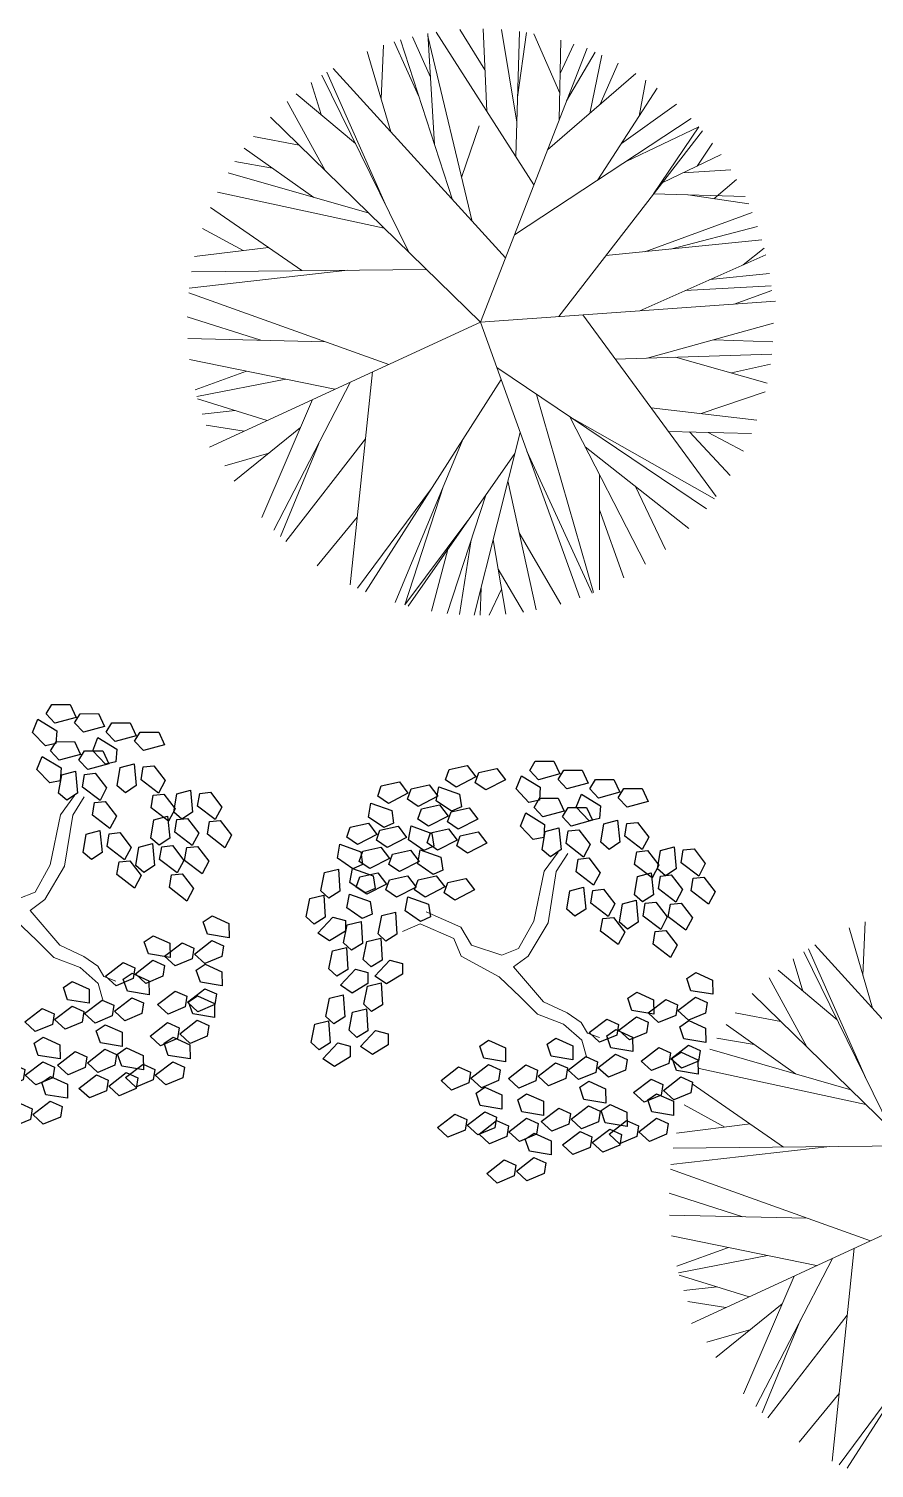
# Model space of a CAD drawing. Header units: millimetres. Extents: x 997 to 4249, y 599 to 1440.
# Drawn here: x 1260.03 to 1271.13, y 947.28 to 966.16 of the extents above; entities that cross this region are included whole.
import ezdxf

# ---------------------------------------------------------------- set-up
doc = ezdxf.new("R2010")
doc.units = ezdxf.units.MM
doc.linetypes.add('Continuo', pattern=[0])
doc.layers.add('cercas existentes', color=18, linetype='Continuous')
doc.layers.add('taludes', color=9, linetype='Continuous')

# ---------------------------------------------------------------- blocks, each defined once
blk = doc.blocks.new('L', base_point=(1.368308775523684, 0.5912675167845717))
at = {"linetype": 'Continuo'}
for p, q in [((1.280916089299289, 0.6500475163375409), (1.31174301821871, 0.6750159968378147)), ((1.293723648621445, 0.5998346800868539), (1.280916089299289, 0.6500475163375409)), ((1.31174301821871, 0.6750159968378147), (1.34186187343421, 0.6212700062196056)), ((1.34186187343421, 0.6212700062196056), (1.322488404633423, 0.5908934065339309)), ((1.27527990510628, 0.5667751144922686), (1.306106834025701, 0.5917435949925424)), ((1.288087464428436, 0.5165622782415816), (1.27527990510628, 0.5667751144922686)), ((1.322488404633423, 0.5908934065339309), (1.293723648621445, 0.5998346800868539)), ((1.306106834025701, 0.5917435949925424), (1.336225689241201, 0.5379976043743333)), ((1.336225689241201, 0.5379976043743333), (1.316852220440414, 0.5076210046886586)), ((1.336982685207903, 0.4891181912847007), (1.355723834733489, 0.547808448240046)), ((1.355723834733489, 0.547808448240046), (1.391149735721709, 0.5543715756204681)), ((1.404239655361986, 0.5272420425432495), (1.376269753342036, 0.4836181146925474)), ((1.391149735721709, 0.5543715756204681), (1.404239655361986, 0.5272420425432495)), ((1.316852220440414, 0.5076210046886586), (1.288087464428436, 0.5165622782415816)), ((1.376269753342036, 0.4836181146925474), (1.336982685207903, 0.4891181912847007))]:
    blk.add_line(p, q, dxfattribs=at)
blk = doc.blocks.new('gtfoods1')
at = {"layer": 'taludes', "lineweight": 5, "extrusion": (-0.01641984845041765, -0.0124598069475162, 0.999787548325991)}
for p, q in [((-659.0995542059813, 303.7220481171209, 12.09417266884087), (-659.1889746502511, 305.1758090091496, 12.11082151582811)), ((-657.7956061368659, 303.1907867168634, 12.10896702729315), (-659.0784393941833, 305.1943214188268, 12.11286758353273)), ((-658.4385704149031, 304.6981210754811, 12.11719249381007), (-658.7681233545613, 305.2288377785683, 12.11839416732697)), ((-658.4148517763092, 304.1579272882641, 12.1108498927233), (-658.4622812772018, 305.2381372194984, 12.12353300925393)), ((-658.0205439673587, 304.0118362332632, 12.1155050896113), (-658.2196702676983, 305.2281969287992, 12.12739361131876)), ((-658.0343786916856, 303.5637027506032, 12.1096930341694), (-657.9837480180436, 305.2037283496559, 12.13096330318869)), ((-658.0103862053875, 304.3408657393356, 12.11977242913467), (-657.8930163562768, 305.1903777239472, 12.13228703866627)), ((-659.8000301585071, 304.3181335032234, 12.09009720286008), (-659.770602933861, 305.0218302775422, 12.09935028540436)), ((-659.3039387078807, 304.351409823224, 12.09865938490382), (-659.6281274094406, 305.0686653637886, 12.10227388896484)), ((-658.8631147555234, 302.993979520003, 12.08898227190541), (-659.5448437323644, 305.0932292814305, 12.10394781159123)), ((-659.1537488377812, 304.6031220512091, 12.10426295626928), (-659.3872013003104, 305.1342128442227, 12.10704758264851)), ((-658.6059625958874, 302.7109393799306, 12.08967819389156), (-659.1868000112945, 305.1404546890656, 12.1104166289489)), ((-657.4549027371381, 304.3920571039368, 12.12953329163565), (-657.7942794391734, 305.1733234440535, 12.13369608988856)), ((-657.4618339909089, 304.0465289440253, 12.12511332873802), (-657.440899857429, 305.0901131288706, 12.13846275745018)), ((-657.4497210555248, 304.6503687142331, 12.13283758901498), (-657.2731553582325, 305.0379877073317, 12.14056807144786)), ((-659.6743802447343, 303.8869165522606, 12.08678677223954), (-659.981492023217, 304.9408910489578, 12.09487808093887)), ((-658.4975950070195, 301.3909914954502, 12.07500816074742), (-657.0969521963818, 304.9820316579439, 12.14276456544856)), ((-657.3652467297238, 304.2941643075644, 12.12978575800128), (-656.9890151093873, 304.9298577455431, 12.14388703791489)), ((-657.0631126297487, 304.1280291408548, 12.13267735674541), (-656.901739258863, 304.8913485935827, 12.14484048011091)), ((-659.4381962072575, 302.3090012688438, 12.07100100474684), (-660.5771940337345, 304.628175696507, 12.08119746510328)), ((-659.7483636107766, 302.9405497024704, 12.07377766464173), (-660.5136452496522, 304.6681264695028, 12.08273903287859)), ((-658.1699478279029, 302.2310302150995, 12.0908581655538), (-660.4297167410923, 304.7182941305389, 12.08474263125931)), ((-657.6166072036299, 303.6497133912146, 12.1176261398679), (-656.4568324483159, 304.6519608522703, 12.14916397568097)), ((-656.9244975980841, 304.2478166787823, 12.13644672492652), (-656.6909267372612, 304.7872980396201, 12.14700599966334)), ((-660.5874410707975, 304.1114763998985, 12.07458983276464), (-660.7162354940397, 304.5345179991423, 12.07774673521794)), ((-656.9539196362568, 303.2562575079749, 12.12360625525507), (-656.1754966459398, 304.4579379556328, 12.15136644720358)), ((-656.4123593902063, 304.092284153799, 12.14291942639741), (-656.3250766102694, 304.5656779470792, 12.15025254973906)), ((-660.5366506177161, 303.3810729104032, 12.06632136138338), (-661.0321248534297, 304.2858593076714, 12.06945988005074)), ((-660.1376027177248, 303.7331003046531, 12.07726218508819), (-660.9134016626053, 304.3856541874757, 12.07265340048493)), ((-656.6447340524915, 303.7335587755092, 12.13463246029654), (-655.9238331902002, 304.2499797222763, 12.15290793114342)), ((-658.4975950070195, 301.3909914954502, 12.07500816074742), (-661.2511224358502, 304.0783844872315, 12.06327756341932)), ((-658.0518936607214, 302.5337035580476, 12.09656906159737), (-655.729370477346, 304.0621079256384, 12.15376031422732)), ((-658.7434334726854, 303.2859498628973, 12.09458650522734), (-658.5125852699553, 303.9642724386354, 12.10683136764247)), ((-657.4693860260618, 301.4639561108252, 12.09280410205074), (-655.5827201628908, 303.9012446717918, 12.15416405061145)), ((-656.5856688673766, 303.4985957051565, 12.13267429105925), (-655.6289360303902, 303.9539347728341, 12.15406167979778)), ((-655.6289360303902, 303.9539347728341, 12.15406167979778), (-656.2239383068406, 303.0728872655827, 12.13330974192046)), ((-660.6855104121539, 303.0264484138786, 12.05945709523542), (-661.5956048459284, 303.6726495020339, 12.05256355864521)), ((-660.8757246001783, 303.7120030028373, 12.06487683592881), (-661.476210533378, 303.8264866867662, 12.05644160055055)), ((-655.6511134572797, 303.4377871151019, 12.14726498582523), (-655.4491408416852, 303.737216098383, 12.15431367017595)), ((-661.2270050343595, 303.4109298692642, 12.05535552849129), (-661.7185169410432, 303.4955300650497, 12.04833758890621)), ((-656.1121943088096, 303.2172437041004, 12.13694398690831), (-655.3391971345218, 303.5869824062038, 12.15424703236051)), ((-659.9588075185043, 302.817108479167, 12.06878309273748), (-661.8089695508752, 303.3500811984391, 12.04503940489389)), ((-655.8424256641888, 303.3462789889672, 12.14298258469084), (-655.2083103879513, 303.3856134772548, 12.15388707834151)), ((-655.4316665257488, 303.0087131419778, 12.1455217216673), (-655.1363153507782, 303.2617576475193, 12.15352592968724)), ((-659.7592042360925, 302.6222992997864, 12.06963344403008), (-661.9469617003424, 303.0953234820563, 12.03959820686829)), ((-656.2239383068406, 303.0728872655827, 12.13330974192046), (-655.0213191402927, 303.038296247671, 12.1526296737761)), ((-655.7686732211932, 303.05979243805, 12.14062352065162), (-654.9762720651152, 302.9396900660295, 12.15214062206237)), ((-660.8420115359597, 302.0651683729388, 12.04490691549683), (-662.0392058371726, 302.8941780604669, 12.03557648461247)), ((-656.3385834516807, 302.3139999063312, 12.12196928693738), (-654.9295280460738, 302.828758904611, 12.15152584037469)), ((-661.6111209820183, 302.3276342349996, 12.03554654000987), (-662.1438862423572, 302.6184702919422, 12.03042128739762)), ((-656.0036624834411, 302.3476557977745, 12.12788924209254), (-654.8608996106161, 302.645144615223, 12.15036466319137)), ((-661.2801931952908, 302.3685918422043, 12.04149191114497), (-662.2480206035548, 302.2488077027351, 12.02410415072415)), ((-656.8512603711806, 302.2624814961353, 12.11290737461455), (-654.8045782338056, 302.468150645271, 12.14908386919769)), ((-655.0469182381257, 302.1424789647508, 12.14104516888379), (-654.7744115371727, 302.3588124455512, 12.14821668441611)), ((-656.4055030213517, 301.5394522524375, 12.11121747894675), (-654.7531142453822, 302.2728879465658, 12.14749562706485)), ((-660.2353306137495, 302.0714260927339, 12.05494862755557), (-662.3188750878446, 301.8367249713838, 12.017804921081)), ((-659.2056566377951, 302.0820468468219, 12.07199167149773), (-662.2879228242211, 302.0502542693416, 12.02097435985385)), ((-655.4864909049593, 301.9473685369144, 12.13139436349545), (-654.7037049923563, 302.0278557746608, 12.14525338963482)), ((-659.7009162297322, 300.8357149383921, 12.04832550111427), (-662.3254842229658, 301.7757300084083, 12.01693622980289)), ((-655.8080531816158, 301.8046386553842, 12.12433447294534), (-654.680156129149, 301.8669986047098, 12.14363546502027)), ((-655.1679944705688, 301.6272693374754, 12.13263591656507), (-654.6730923860493, 301.8065502785394, 12.14299814079727)), ((-658.4975950070195, 301.3909914954502, 12.07500816074742), (-654.6229110533222, 301.6659500050296, 12.14207006128282)), ((-661.3772858186785, 301.1516672676057, 12.02473145908271), (-662.3440674989643, 301.460991999656, 12.0127086222852)), ((-657.1547395188832, 301.4862843101471, 12.09824991217639), (-655.4035493411593, 299.1039594528825, 12.09732068403467)), ((-658.4975950070195, 301.3909914954502, 12.07500816074742), (-662.0513453277918, 299.7511016544202, 11.99620666658475)), ((-658.4975950070195, 301.3909914954502, 12.07500816074742), (-657.1920577011231, 297.7717174861828, 12.05134440269)), ((-656.3064685014856, 300.9183004016925, 12.10510287981084), (-654.6505287588113, 301.3753076301514, 12.1379943691516)), ((-660.5299582941307, 301.132644570147, 12.03841033559123), (-662.338479036388, 301.1732462858408, 12.00921438560335)), ((-655.4329588072223, 301.1593721241006, 12.12245316975373), (-654.6591659347687, 301.1321158189573, 12.13482175078824)), ((-660.4070233768944, 300.5098794557402, 12.03266815513249), (-662.3130451995107, 300.8993211383868, 12.00621831445561)), ((-656.7277390136542, 300.9053914307553, 12.09802333433964), (-654.6736988359912, 300.9683333018422, 12.13254193988781)), ((-655.9345532276207, 300.9296969795228, 12.11135299942037), (-654.7344431804343, 300.5909079157063, 12.12684066825522)), ((-655.2015457938585, 300.7227702055375, 12.12081261227697), (-654.690572727146, 300.8363558933386, 12.13062005194447)), ((-661.5654265183184, 300.7465663967282, 12.01659300938064), (-662.2405274199173, 300.502551060443, 12.00246456959347)), ((-661.0528274860703, 300.6418312651663, 12.02370633979057), (-662.2183114093268, 300.4137347795318, 12.00172256171044)), ((-659.9148829193637, 300.7369793011744, 12.04358096540974), (-660.2050136418861, 297.9437009568264, 12.00400494593921)), ((-658.2823482993217, 300.7942740958431, 12.07110666666667), (-655.5304626467796, 298.9415168229739, 12.09321191045127)), ((-660.2002495034758, 300.6052959467222, 12.03725319590334), (-661.2065828551076, 298.6598104083537, 11.99648031818518)), ((-658.2256157828344, 300.6369974925119, 12.07007835112589), (-660.00623251043, 297.8521497981251, 12.00612864387135)), ((-655.5979312258933, 300.1899262493102, 12.10766209705819), (-654.7610763370219, 300.4744404405603, 12.12495179244728)), ((-661.2946800780021, 300.1002673351763, 12.01298509694982), (-662.2105726461086, 300.384749033451, 12.00148842440694)), ((-660.7028315994116, 300.3733777719488, 12.02610885081069), (-661.3655310859754, 298.8272392648209, 11.99595643255481)), ((-657.7595490544263, 300.4422899718334, 12.07530618875671), (-657.0110251144044, 297.8422100947796, 12.05519607283778)), ((-656.258182474397, 300.2666051486135, 12.09777417512901), (-654.8713223580742, 300.1055408598481, 12.11854379041469)), ((-661.7137925378206, 300.2304461561391, 12.00772421943888), (-662.1494464586649, 300.1816607332726, 11.9999613415643)), ((-657.3237078536772, 300.1488519252837, 12.07880719757897), (-655.4263251726054, 299.0734564208983, 12.0965664866373)), ((-657.3237078536772, 300.1488519252837, 12.07880719757897), (-656.3294033105644, 298.2124602730323, 12.07100480378538)), ((-661.5996200778061, 299.9595517626901, 12.00622330320088), (-662.0985849070521, 300.0377631193896, 11.99900334077037)), ((-660.8591153762463, 300.0087534338484, 12.01899803551799), (-661.7280909659189, 299.3025055088351, 11.99592497317938)), ((-657.9752199151092, 299.9428378531336, 12.06553975429339), (-658.5792305780424, 297.5445594612756, 12.02573144746903)), ((-656.0298778755441, 299.9560188236583, 12.09765303062945), (-654.9396361479385, 299.926940369879, 12.11519604943986)), ((-655.7532957115991, 299.9486419415971, 12.1021034988413), (-655.2193917970333, 299.376868908008, 12.10374628762621)), ((-655.508099782638, 299.9421021893868, 12.1060489327559), (-655.0429495711351, 299.6973896009474, 12.11063853226887)), ((-660.6172940889223, 299.7990479818482, 12.02035610306792), (-661.1207240578258, 298.5772361799081, 11.99686132864637)), ((-660.0059935037516, 299.859798115144, 12.03115279488806), (-661.0493489073438, 298.5123401011278, 11.99722478279888)), ((-658.7277541272813, 299.8516635162382, 12.05204437461333), (-659.6165987506979, 297.7102531507858, 12.01075935008594)), ((-657.886732773778, 299.6975295264522, 12.06393586438757), (-657.0310840124114, 297.8338764238108, 12.05476278093583)), ((-657.1214291678591, 299.7549175068984, 12.07721989916732), (-655.763692084126, 298.6836344360311, 12.08616765670734)), ((-661.2726369352861, 299.672669493556, 12.00801820024382), (-661.849821457562, 299.5040530972431, 11.99643752997802)), ((-658.0450482521676, 299.6655781625707, 12.06093760337421), (-659.4470183328265, 297.6628717746833, 12.01295393825754)), ((-656.9352317483945, 299.3923011180261, 12.07575879191277), (-656.9320463918621, 297.8763276042043, 12.05691835500333)), ((-659.1400489221487, 299.206842995708, 12.03723707166826), (-660.109289986563, 297.8979024645189, 12.00500628632653)), ((-658.9814294661555, 299.2405072152862, 12.04026167142183), (-659.4887884952598, 297.6821493196239, 12.01250817823164)), ((-658.1353647146843, 299.3069685845574, 12.05498515020034), (-657.7664524006818, 297.6136468306431, 12.03994097591494)), ((-656.4606213849509, 299.2335262863835, 12.08157475395577), (-656.0674001551392, 298.4079934264471, 12.07774459296296)), ((-658.4274424996697, 299.1193301314115, 12.04784982265689), (-658.9354177875293, 297.5687621219952, 12.02018328913311)), ((-660.1128840486679, 298.8306929588566, 12.01657211934827), (-660.6377766877883, 298.1944102886071, 12.00002198615982)), ((-658.6614903876407, 298.7849940298993, 12.03983932635597), (-659.4887884952598, 297.6821493196239, 12.01250817823164)), ((-656.9342581352068, 298.9289438281455, 12.07000021247335), (-656.6144743695083, 298.0357165295877, 12.06412032461841)), ((-657.986809177868, 298.6250929071505, 12.04892708330965), (-657.4424428858333, 297.690997230038, 12.04622626950307)), ((-658.9253702787532, 298.4080430810898, 12.0308078035856), (-659.1381055108432, 297.5975052416572, 12.01721269021144)), ((-658.6194036987149, 298.5333786006022, 12.0373947844313), (-658.7730841322962, 297.553609911874, 12.02266051584882)), ((-658.3297088871868, 298.5353076353917, 12.04217658043905), (-658.1649450803025, 297.558017945687, 12.03270312362559)), ((-658.2642532061013, 298.1470599125078, 12.03841306180598), (-657.9325111758435, 297.5852909043679, 12.03686035232535)), ((-658.4885659825527, 297.9045513279984, 12.03170684491823), (-658.5015321344608, 297.5436792756368, 12.02699654585915)), ((-658.2204478521371, 297.8872302172333, 12.0358943763546), (-658.3817703663531, 297.5453968110432, 12.02898483862233)), ((-653.4772846434735, 292.8195912329106, 12.09009720286008), (-653.4478574201935, 293.5232880072294, 12.09935028540436)), ((-653.3516347310665, 292.3883742833136, 12.08678677223954), (-653.6587465109153, 293.4423487800111, 12.09487808093887)), ((-653.1154506935898, 290.810458999897, 12.07100100474684), (-654.2544485200667, 293.1296334275603, 12.08119746510328)), ((-653.425618095743, 291.4420074321577, 12.07377766464173), (-654.1908997346186, 293.16958419919, 12.08273903287859)), ((-651.8472023142351, 290.7324879475186, 12.0908581655538), (-654.1069712287906, 293.2197518588603, 12.08474263125931)), ((-654.2646955571297, 292.6129341309518, 12.07458983276464), (-654.3934899817382, 293.0359757288297, 12.07774673521794)), ((-654.2139051054144, 291.8825306414565, 12.06632136138338), (-654.7093793397619, 292.7873170359928, 12.06945988005074)), ((-653.8148572054231, 292.2345580370725, 12.07726218508819), (-654.5906561448398, 292.8871119185287, 12.07265340048493)), ((-652.1748494947178, 289.8924492265035, 12.07500816074742), (-654.9283769208166, 292.579842214187, 12.06327756341932)), ((-654.3627648971203, 291.5279061449319, 12.05945709523542), (-655.2728593308948, 292.174107234453, 12.05256355864521)), ((-654.5529790865107, 292.2134607338905, 12.06487683592881), (-655.1534650169783, 292.3279444164534, 12.05644160055055)), ((-654.9042595179601, 291.9123876003175, 12.05535552849129), (-655.3957714246435, 291.9969877933711, 12.04833758890621)), ((-653.6360620034707, 291.3185662088542, 12.06878309273748), (-655.4862240344755, 291.8515389281263, 12.04503940489389)), ((-653.4364587237908, 291.1237570308397, 12.06963344403008), (-655.6242161853088, 291.5967812117437, 12.03959820686829)), ((-654.519266023658, 290.5666261026263, 12.04490691549683), (-655.7164603235051, 291.3956357887882, 12.03557648461247)), ((-655.2883754683508, 290.8290919646868, 12.03554654000987), (-655.8211407273236, 291.1199280229955, 12.03042128739762)), ((-654.9574476816231, 290.8700495746234, 12.04149191114497), (-655.9252750898872, 290.7502654337882, 12.02410415072415)), ((-653.9125850973501, 290.5728838210553, 12.05494862755557), (-655.9961295741768, 290.338182701071, 12.017804921081)), ((-652.8829111241275, 290.5835045751433, 12.07199167149773), (-655.9651773105534, 290.5517119990288, 12.02097435985385)), ((-653.3781707133326, 289.3371726667135, 12.04832550111427), (-656.0027387092982, 290.2771877394616, 12.01693622980289)), ((-655.054540305011, 289.6531249986588, 12.02473145908271), (-656.0213219852967, 289.9624497293432, 12.0127086222852)), ((-652.1748494947178, 289.8924492265035, 12.07500816074742), (-655.7285998113923, 288.2525593854734, 11.99620666658475)), ((-654.2072127790971, 289.6341022998342, 12.03841033559123), (-656.0157335227204, 289.6747040155281, 12.00921438560335)), ((-654.0842778604947, 289.0113371867933, 12.03266815513249), (-655.990299687209, 289.4007788667082, 12.00621831445561)), ((-655.2426810060167, 289.2480241264154, 12.01659300938064), (-655.9177819062495, 289.0040087928624, 12.00246456959347)), ((-654.7300819683048, 289.1432889962196, 12.02370633979057), (-655.8955658942932, 288.915192509219, 12.00172256171044)), ((-653.5921374056959, 289.2384370308616, 12.04358096540974), (-653.8822681268525, 286.4451586865137, 12.00400494593921)), ((-651.9028702691667, 289.1384552221994, 12.07007835112589), (-653.6834869953964, 286.3536075291781, 12.00612864387135)), ((-653.8775039911741, 289.1067536764094, 12.03725319590334), (-654.8838373414401, 287.161268139407, 11.99648031818518)), ((-654.9719345657004, 288.6017250648638, 12.01298509694982), (-655.887827131075, 288.8862067631383, 12.00148842440694)), ((-654.3800860871099, 288.874835503002, 12.02610885081069), (-655.0427855695757, 287.3286969945082, 11.99595643255481)), ((-655.3910470214212, 288.7319038871924, 12.00772421943888), (-655.8267009449974, 288.6831184615939, 11.9999613415643)), ((-655.2768745614067, 288.4610094896454, 12.00622330320088), (-655.7758393933846, 288.5392208504427, 11.99900334077037)), ((-654.5363698612127, 288.5102111662675, 12.01899803551799), (-655.4053454522514, 287.8039632398882, 11.99592497317938)), ((-654.2945485738887, 288.3005057129014, 12.02035610306792), (-654.7979785414263, 287.0786939095954, 11.99686132864637)), ((-653.6832479914501, 288.3612558461973, 12.03115279488806), (-654.7266033936762, 287.0137978321809, 11.99722478279888)), ((-654.9498914202525, 288.1741272218774, 12.00801820024382), (-655.5270759425284, 288.0055108282963, 11.99643752997802)), ((-652.8173034084812, 287.7083007267613, 12.03723707166826), (-653.7865444742613, 286.3993601942061, 12.00500628632653)), ((-653.7901385363662, 287.3321506899097, 12.01657211934827), (-654.3150311741206, 286.6958680196603, 12.00002198615982))]:
    blk.add_line(p, q, dxfattribs=at)
at = {"layer": 'taludes', "linetype": 'Continuo', "lineweight": 5, "extrusion": (-0.01236829873502729, -0.01648888712755284, 0.999787548325991)}
for p, q in [((-664.0071876114084, 294.9277324864267, 12.09678196901487), (-663.8257432279956, 295.1781863983967, 12.10315718806451)), ((-663.8483549936834, 294.9227182239542, 12.09866417859934), (-663.6961781032853, 295.1607687074938, 12.10447276939798)), ((-664.1436291542375, 294.2707052655765, 12.08425811089305), (-664.0071876114084, 294.9277324864267, 12.09678196901487)), ((-663.9560566076857, 294.2511601480592, 12.08625621146567), (-663.8483549936834, 294.9227182239542, 12.09866417859934)), ((-657.6600289497994, 294.1856546907622, 12.09678196892949), (-657.4785845663869, 294.4361086000004, 12.10315718797914)), ((-657.5011963320744, 294.1806404269237, 12.09866417851397), (-657.3490194416763, 294.4186909090974, 12.10447276931261)), ((-664.3427369023834, 293.9124128915616, 12.07588586554662), (-664.1436291542375, 294.2707052655765, 12.08425811089305)), ((-664.2157148570293, 293.8139265001068, 12.07583296993406), (-663.9560566076857, 294.2511601480592, 12.08625621146567)), ((-657.7964704939945, 293.528627471278, 12.08425811080768), (-657.6600289497994, 294.1856546907622, 12.09678196892949)), ((-657.6088979447109, 293.5090823523947, 12.0862562113803), (-657.5011963320744, 294.1806404269237, 12.09866417851397)), ((-664.5625469621741, 293.8248758023233, 12.07172291547216), (-664.3427369023834, 293.9124128915616, 12.07588586554662)), ((-664.4080472502087, 293.6716200790306, 12.07110666681614), (-664.2157148570293, 293.8139265001068, 12.07583296993406)), ((-664.4080472502087, 293.6716200790306, 12.07110666681614), (-664.0174745557679, 293.2138589884091, 12.06838883817425)), ((-664.6002790132388, 293.5426378663876, 12.06660135665625), (-664.3191841954215, 293.2772856793304, 12.06570246808285)), ((-659.2868408804609, 293.4945286779603, 12.06525847701549), (-659.5216520350896, 293.3941377826281, 12.06069795943114)), ((-658.8446873947205, 293.3052409372231, 12.06760651806724), (-659.2868408804609, 293.4945286779603, 12.06525847701549)), ((-658.7531709158643, 293.4507300649086, 12.07113812528125), (-659.2097979254249, 293.6540982789297, 12.06884325398247)), ((-657.9955782407744, 293.1703350958974, 12.07588586546125), (-657.7964704939945, 293.528627471278, 12.08425811080768)), ((-657.8685561954203, 293.0718487044423, 12.07583296984869), (-657.6088979447109, 293.5090823523947, 12.0862562113803)), ((-664.3191841954215, 293.2772856793304, 12.06570246808285), (-664.0948345385962, 293.0542993943145, 12.06480030430191)), ((-658.7507474627816, 293.0727480706075, 12.06493427878461), (-658.8446873947205, 293.3052409372231, 12.06760651806724)), ((-658.6161147452119, 293.2168760379404, 12.06897682512735), (-658.7531709158643, 293.4507300649086, 12.07113812528125)), ((-664.0174745557679, 293.2138589884091, 12.06838883817425), (-663.7040415945621, 293.0689132097114, 12.06987579206073)), ((-658.2153883019312, 293.0827980080246, 12.07172291538679), (-658.6161147452119, 293.2168760379404, 12.06897682512735)), ((-658.2153883019312, 293.0827980080246, 12.07172291538679), (-657.9955782407744, 293.1703350958974, 12.07588586546125)), ((-664.0948345385962, 293.0542993943145, 12.06480030430191), (-663.7521248028152, 292.9220529202619, 12.0668588808808)), ((-663.7521248028152, 292.9220529202619, 12.0668588808808), (-663.5127740552498, 292.711920449535, 12.06635428460974)), ((-663.7040415945621, 293.0689132097114, 12.06987579206073), (-663.51984744325, 292.9416709885249, 12.07005591596052)), ((-663.51984744325, 292.9416709885249, 12.07005591596052), (-663.4375302109097, 292.8040214140215, 12.06880408584085)), ((-658.253120350264, 292.8005600707233, 12.06660135657088), (-658.7507474627816, 293.0727480706075, 12.06493427878461)), ((-658.0608885872339, 292.9295422806342, 12.07110666673076), (-657.8685561954203, 293.0718487044423, 12.07583296984869)), ((-658.0608885872339, 292.9295422806342, 12.07110666673076), (-657.670315892793, 292.4717811900127, 12.06838883808888)), ((-663.5127740552498, 292.711920449535, 12.06635428460974), (-663.4476746809207, 292.480634224067, 12.06334516138093)), ((-663.4375302109097, 292.8040214140215, 12.06880408584085), (-663.2803867867065, 292.7451585983486, 12.06977730708891)), ((-658.253120350264, 292.8005600707233, 12.06660135657088), (-657.9720255310808, 292.5352078823, 12.06570246799748)), ((-657.9720255310808, 292.5352078823, 12.06570246799748), (-657.7476758769872, 292.31222159865, 12.06480030421654)), ((-657.670315892793, 292.4717811900127, 12.06838883808888), (-657.3568829315873, 292.3268354154129, 12.06987579197536)), ((-657.7476758769872, 292.31222159865, 12.06480030421654), (-657.4049661384745, 292.1799751232315, 12.06685888079543)), ((-657.4049661384745, 292.1799751232315, 12.06685888079543), (-657.165615392275, 291.9698426538705, 12.06635428452437)), ((-657.3568829315873, 292.3268354154129, 12.06987579197536), (-657.1726887816412, 292.1995931942263, 12.07005591587514)), ((-657.1726887816412, 292.1995931942263, 12.07005591587514), (-657.0903715465688, 292.0619436156253, 12.06880408575548)), ((-657.165615392275, 291.9698426538705, 12.06635428452437), (-657.1005160179459, 291.7385564270367, 12.06334516129556)), ((-657.0903715465688, 292.0619436156253, 12.06880408575548), (-656.9332281250977, 292.0030808040499, 12.06977730700353))]:
    blk.add_line(p, q, dxfattribs=at)
for p, xscale, yscale, zscale, rotation in [((-708.642721494567, -161.3481974901742, 15.44382115462541), 4.693247904986873, 4.693247904986873, 4.693247904986873, 292.8731664010561), ((-707.8678455514724, -161.0678952881994, 15.44382115447164), 4.693247904986873, 4.693247904986873, 4.693247904986873, 292.8731664010561), ((-708.3045431372205, -161.704023120705, 15.44382115451788), 4.693247904986873, 4.693247904986873, 4.693247904986873, 292.8731664010561), ((-703.1199516968186, -158.1338974305204, 15.37755363680775), 4.693247904986873, 4.693247904986873, 4.693247904986873, 292.8731664010561), ((-702.3450757537237, -157.8535952182944, 15.37755363678429), 4.693247904986873, 4.693247904986873, 4.693247904986873, 292.8731664010561), ((-702.781773336467, -158.4897230639132, 15.3775536370581), 4.693247904986873, 4.693247904986873, 4.693247904986873, 292.8731664010561), ((-704.4681914085904, -160.943015283617, 15.37755363696829), 4.693247905007419, 4.693247905007419, 4.693247905007419, 11.23182489907098), ((-703.5310967245349, -160.9445648615577, 15.37755363685277), 4.693247905007419, 4.693247905007419, 4.693247905007419, 11.23182489907098), ((-703.820106499272, -161.312417710039, 15.37755363684255), 4.693247905007419, 4.693247905007419, 4.693247905007419, 11.23182489907098), ((-703.1263302707554, -161.7976920513717, 15.37755363701873), 4.693247905007419, 4.693247905007419, 4.693247905007419, 11.23182489907098), ((-703.4276023007568, -162.2237114684924, 15.37755363693921), 4.693247905007419, 4.693247905007419, 4.693247905007419, 11.23182489907098)]:
    blk.add_blockref('L', p, dxfattribs=dict(at, xscale=xscale, yscale=yscale, zscale=zscale, rotation=rotation))
at = {"layer": 'taludes', "linetype": 'Continuo', "lineweight": 5, "extrusion": (-0.01236829873502729, -0.01648888712755283, 0.999787548325991), "xscale": 4.693247905158423, "yscale": 4.693247905158423, "zscale": 4.693247905158423, "rotation": 240.0875733262941}
for p in [(-707.4400930259476, -161.476228338507, 15.44382115461668), (-707.997325352713, -162.0157489763238, 15.44382115445365), (-706.6386935661909, -161.3093385678295, 15.44382115453972), (-706.6738817097939, -161.7626992488111, 15.44382115460933), (-701.9173232243727, -158.2619282759821, 15.37755363680387), (-707.2716087273445, -162.4460431315225, 15.4438211545153), (-702.4745555497736, -158.8014489144817, 15.37755363676164), (-706.6183368477, -162.1686382622055, 15.44382115448603), (-701.1159237646187, -158.0950385155484, 15.37755363702349), (-701.1511119043956, -158.5483991936622, 15.37755363699124), (-701.7488389257716, -159.2317430689949, 15.37755363691593), (-701.0955670450335, -158.9543382056884, 15.37755363690384)]:
    blk.add_blockref('L', p, dxfattribs=at)
at = {"layer": 'taludes', "linetype": 'Continuo', "lineweight": 5, "extrusion": (-0.0123682987350273, -0.01648888712755284, 0.999787548325991), "xscale": 4.693247905292083, "yscale": 4.693247905292083, "zscale": 4.693247905292083, "rotation": 305.0710582407918}
for p in [(-703.9253191158083, -158.7980653829464, 15.37755363674944), (-704.5075658480315, -159.5034591436832, 15.37755363680227), (-703.9067913001734, -159.4278618082806, 15.37755363688263), (-704.5091254826419, -160.1802760416974, 15.37755363682773), (-703.6220692817928, -159.6070694308301, 15.37755363687337), (-704.1888357289614, -160.3345130715066, 15.37755363702714), (-704.0185321754791, -160.6273286892234, 15.37755363686608), (-703.3838984338249, -160.1980574759729, 15.37755363693643)]:
    blk.add_blockref('L', p, dxfattribs=at)
at = {"layer": 'taludes', "linetype": 'Continuo', "lineweight": 5, "extrusion": (-0.01236829873502729, -0.01648888712755284, 0.9997875483259911), "xscale": 4.693247904105663, "yscale": 4.693247904105663, "zscale": 4.693247904105663, "rotation": 135.1959007807611}
for p in [(-705.8560930948429, -162.4246149613223, 15.44382115445887), (-706.3202735987269, -163.0966772055139, 15.44382115439154), (-705.5506444197125, -162.9850099364961, 15.44382115443543), (-706.8076997962663, -164.2137158540615, 15.44382115465677), (-706.2463502191832, -163.6546648386146, 15.44382115459874), (-700.3333232957286, -159.2103148989329, 15.37755363681964), (-705.3815803148838, -163.3770877684998, 15.44382115441778), (-700.7975037966064, -159.8823771528216, 15.37755363680285), (-706.123087756181, -164.4088008560996, 15.44382115447648), (-700.027874623056, -159.7707098810698, 15.37755363702513), (-706.6771020474202, -165.0285379467291, 15.44382115458167), (-705.3120939811424, -164.0043880672906, 15.4438211544884), (-701.9757088310308, -161.5502180528474, 15.37755363683543), (-701.2849299935997, -160.9994158009655, 15.37755363682489), (-700.7235804189759, -160.4403647788202, 15.37755363694897), (-705.7159519620801, -164.4857888763871, 15.44382115445161), (-699.8588105078454, -160.1627877155322, 15.37755363693008), (-706.2879651755186, -165.3818674345905, 15.44382115439951), (-700.600317955701, -161.1945007978076, 15.37755363679366), (-701.6427772396785, -162.0746786126526, 15.37755363674278), (-701.1543322422955, -161.8142378832428, 15.37755363691995), (-699.7893241844861, -160.7900880016184, 15.37755363688828), (-700.1931821566812, -161.2714888178186, 15.37755363701928), (-700.7651953769494, -162.1675673794416, 15.37755363682408)]:
    blk.add_blockref('L', p, dxfattribs=at)

msp = doc.modelspace()

# ---------------------------------------------------------------- block references
at = {"layer": 'cercas existentes', "color": 1}
msp.add_blockref('gtfoods1', (1924.453969422014, 660.9214954393885), dxfattribs=at)

doc.saveas('drawing.dxf')
